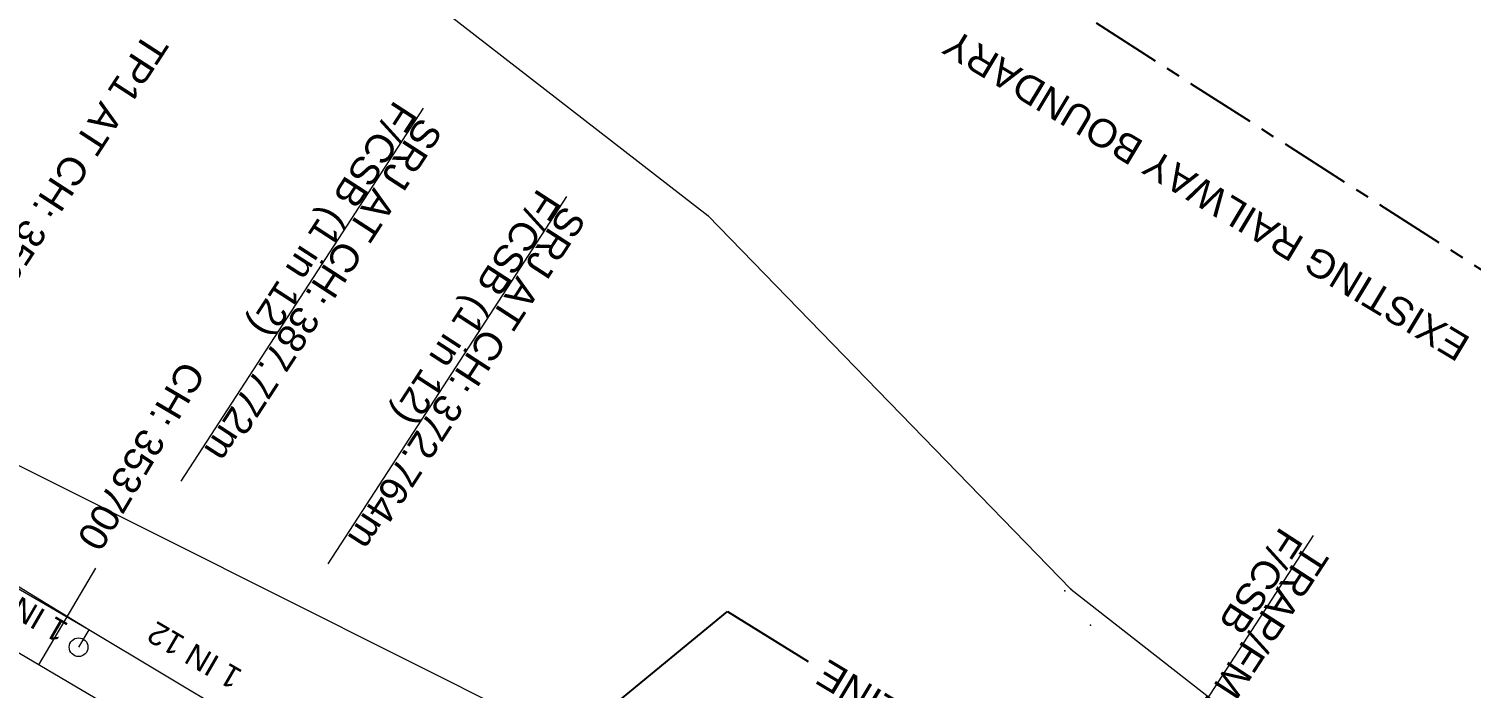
# Model space of a CAD drawing. Header units: metres. Extents: x 593168 to 611286, y 3401475 to 3412398.
# Drawn here: x 599527.8 to 599656.3, y 3408546.1 to 3408604.9 of the extents above; entities that cross this region are included whole.
import ezdxf
from ezdxf.enums import TextEntityAlignment as Align

# ---------------------------------------------------------------- set-up
doc = ezdxf.new("R2010")
doc.units = ezdxf.units.M
doc.header["$MEASUREMENT"] = 0
doc.linetypes.add('CENTER', pattern=[2, 1.25, -0.25, 0.25, -0.25])
for name, color, linetype, lineweight in [("DORAHA STN. SRJ's", 251, 'Continuous', 0), ('Exg track', 7, 'Continuous', 0), ("EXG. TP CH's", 7, 'Continuous', 0), ('Existing IR Chainage', 7, 'Continuous', 0), ('Existing IR Track', 143, 'Continuous', 0), ('Water Logged Area', 5, 'Continuous', 0)]:
    doc.layers.add(name, color=color, linetype=linetype, lineweight=lineweight)
doc.layers.add('Existing Railway Boundary', color=7, linetype='CENTER')
doc.styles.get("Standard").update_dxf_attribs({"font": 'arial_0.ttf'})
doc.styles.add('Style-Arial', font='arial_0.ttf')
doc.dimstyles.new('ISO-25', dxfattribs={"dimtxt": 2.5, "dimasz": 2.5, "dimexe": 1.25, "dimexo": 0.625, "dimtad": 1, "dimtxsty": 'Standard', "dimcen": 2.5, "dimadec": 0, "dimazin": 0, "dimtfac": 1, "dimtmove": 0, "dimatfit": 3, "dimfxl": 1, "dimarcsym": 0})

msp = doc.modelspace()

# ---------------------------------------------------------------- linework, layer by layer
at = {"layer": "DORAHA STN. SRJ's", "lineweight": 13, "flags": 128}
for points in [[(599562.9073, 3408597.8052), (599541.3243, 3408564.5646)], [(599575.6877, 3408589.9485), (599554.4388, 3408557.2223)]]:
    msp.add_lwpolyline(points, dxfattribs=at)
at = {"layer": "DORAHA STN. SRJ's", "lineweight": 13, "elevation": 260.8817, "flags": 128}
msp.add_lwpolyline([(599642.1904, 3408559.7247), (599616.7911, 3408520.6063)], dxfattribs=at)
at = {"layer": 'Exg track'}
msp.add_line((599533.1528, 3408551.336), (599532.2281, 3408549.7816), dxfattribs=at)
msp.add_circle((599532.2281, 3408549.7816), 0.8325, dxfattribs=at)
at = {"layer": 'Existing IR Chainage', "color": 7, "linetype": 'Continuous', "lineweight": 13, "flags": 128}
msp.add_lwpolyline([(599533.7407, 3408556.8178), (599528.6614, 3408548.2038)], dxfattribs=at)
at = {"layer": 'Existing IR Track', "flags": 128}
for points in [[(599656.9633, 3408477.1015), (599639.5278, 3408487.5411), (599621.5529, 3408498.2775), (599604.1675, 3408508.6946), (599586.1057, 3408519.5198), (599568.3773, 3408530.1666), (599552.0719, 3408539.9833), (599546.0093, 3408543.5945), (599533.1528, 3408551.336), (599524.5219, 3408556.5784), (599504.4404, 3408568.6848), (599502.2009, 3408570.0191), (599498.7578, 3408572.0834), (599488.677, 3408577.9954), (599473.5497, 3408586.8669), (599459.7562, 3408594.7344), (599446.396, 3408602.4029), (599433.7316, 3408609.4826), (599421.2026, 3408616.5346)], [(599657.8892, 3408470.9373), (599636.9148, 3408483.4769), (599618.7707, 3408494.3239), (599601.5212, 3408504.632), (599583.8092, 3408515.2386), (599570.1115, 3408523.4322), (599567.1023, 3408525.26), (599564.942, 3408526.541), (599549.4772, 3408535.8165), (599536.1728, 3408543.7746), (599522.0191, 3408552.1205), (599501.8965, 3408564.057), (599485.7512, 3408573.3783), (599470.8212, 3408581.997), (599456.663, 3408589.8676), (599447.44, 3408594.9946), (599443.4762, 3408597.1367), (599430.3481, 3408604.1604), (599418.1278, 3408610.6984)], [(599533.1528, 3408551.336), (599524.406, 3408556.3838), (599503.6953, 3408567.3802), (599501.1456, 3408568.6038), (599497.788, 3408570.3163), (599479.8385, 3408578.7865), (599471.3208, 3408582.8094), (599447.44, 3408594.9946)]]:
    msp.add_lwpolyline(points, dxfattribs=at)
at = {"layer": 'Existing Railway Boundary', "ltscale": 5}
msp.add_lwpolyline([(600068.3432, 3408361.2078), (600130.6112, 3408459.8878), (599836.1292, 3408634.1143), (599768.1577, 3408518.5779), (599661.815, 3408580.4349), (599612.2027, 3408612.2329), (599553.6452, 3408693.0476), (599543.655, 3408685.9527), (599543.655, 3408683.2921), (599530.154, 3408666.7376), (599508.5547, 3408629.4251), (598272.8019, 3409311.3517), (598226.2603, 3409339.3887), (598151.2488, 3409384.2728), (597917.699, 3409525.8316), (597735.9935, 3409630.0193)], dxfattribs=at)
at = {"layer": 'Water Logged Area'}
msp.add_polyline3d([(599603.6667, 3408527.4479, 256.6539), (599507.8505, 3408575.5201, 257.9755), (599520.461, 3408604.3637, 257.0678), (599551.8349, 3408616.5466, 258.4284), (599588.2706, 3408588.2605, 258.1355), (599620.6015, 3408554.9479, 256.5389), (599650.2512, 3408531.748, 258.7023), (599742.9391, 3408486.7, 255.9491), (599738.2159, 3408454.3055, 256.7299), (599671.1601, 3408486.355, 256.415), (599603.6667, 3408527.4479, 256.6539)], dxfattribs=at)
for p in [(599588.271, 3408588.261, 258.135), (599620.051, 3408554.803, 256.695), (599620.601, 3408554.948, 256.539), (599622.339, 3408551.739, 256.5)]:
    msp.add_point(p, dxfattribs=at)

# ---------------------------------------------------------------- texts
at = {"layer": "DORAHA STN. SRJ's", "lineweight": 13, "char_height": 2.5, "attachment_point": 4, "rotation": 237.004561, "line_spacing_factor": 0.648, "style": 'Style-Arial'}
for s, insert, width in [('SRJ AT CH: 387.772m F/CSB (1 in 12)', (599562.2546, 3408597.4119), 38.244206), ('SRJ AT CH: 372.764m F/CSB (1 in 12)', (599575.0351, 3408589.5552), 38.106832), ('TRAP/FM AT CH: 302.867m F/CSB', (599641.4571, 3408559.2072, 260.8817), 48.267487)]:
    msp.add_mtext(s, dxfattribs=dict(at, insert=insert, width=width))
at = {"layer": 'Exg track'}
for p in [(599531.4375, 3408551.8187, 174.9735), (599546.9342, 3408547.6447, 174.9735)]:
    msp.add_text('1 IN 12', height=2, rotation=149.797857, dxfattribs=at).set_placement(p)
at = {"layer": "EXG. TP CH's", "color": 7, "lineweight": 0, "insert": (599516.3212, 3408568.7301), "char_height": 2.5, "attachment_point": 6, "rotation": 237, "line_spacing_factor": 0.60024, "style": 'Style-Arial'}
msp.add_mtext('TP1 AT CH: 353723.168 m', dxfattribs=at)
at = {"layer": 'Existing IR Chainage', "color": 7, "lineweight": 0, "insert": (599533.0695, 3408558.8017), "char_height": 2.5, "attachment_point": 6, "rotation": 239.473887, "line_spacing_factor": 0.60036, "style": 'Style-Arial'}
msp.add_mtext('CH: 353700', dxfattribs=at)
at = {"layer": 'Existing IR Track', "color": 7, "lineweight": -3}
msp.add_text('IR DN MAIN LINE', height=2.5, rotation=149, dxfattribs=at).set_placement((599598.3522, 3408547.7125), align=Align.MIDDLE_RIGHT)
at = {"layer": 'Existing Railway Boundary', "linetype": 'Continuous', "ltscale": 5}
msp.add_text('EXISTING RAILWAY BOUNDARY', height=2.5, rotation=149, dxfattribs=at).set_placement((599610.2579, 3408604.9679, 613.7163), align=Align.RIGHT)

# ---------------------------------------------------------------- leaders
at = {"layer": 'Existing IR Track', "color": 7, "lineweight": -3}
msp.add_leader([(599565.4881, 3408532.8097), (599590.014, 3408552.9576), (599597.208, 3408548.508)], dimstyle='ISO-25', override={"dimtxt": 3, "dimasz": 2.5, "dimgap": 0.625, "dimtad": 0, "dimdec": 3, "dimzin": 2, "dimtdec": 3}, dxfattribs=at)

doc.saveas('drawing.dxf')
